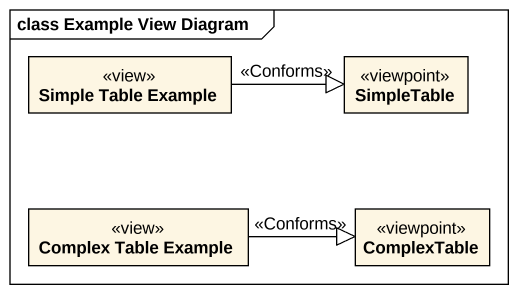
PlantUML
@startuml
mainframe class Example View Diagram
hide circle
hide empty members
class "Simple Table Example" as Simple_Table_Example <<view>>
class SimpleTable <<viewpoint>>
class "Complex Table Example" as Complex_Table_Example <<view>>
class ComplexTable <<viewpoint>>
Simple_Table_Example -right-|> SimpleTable : <<Conforms>>
Complex_Table_Example -right-|> ComplexTable : <<Conforms>>
@enduml
